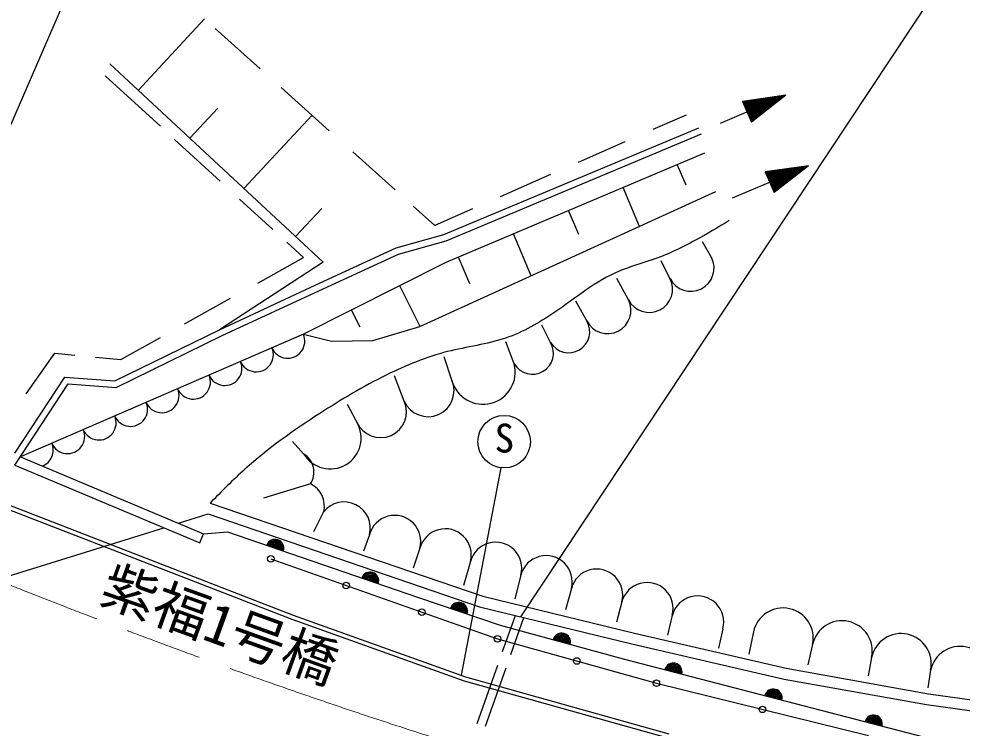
# Model space of a CAD drawing. Units: millimetres, scale not verified. Extents: x 40000 to 680000, y 20000 to 380000.
# Drawn here: x 340008 to 383140, y 279536 to 311957 of the extents above; entities that cross this region are included whole.
import ezdxf
from ezdxf.enums import TextEntityAlignment as Align

# ---------------------------------------------------------------- set-up
doc = ezdxf.new("R2010")
doc.units = ezdxf.units.MM
doc.header["$LTSCALE"] = 1000
doc.linetypes.add('CHAIN', pattern=[18.5, 12, -1.5, 3.5, -1.5])
for name, color, linetype, lineweight in [('M-BGD', 7, 'Continuous', 25), ('M-BMK', 2, 'CHAIN', 13), ('M-STR-STR3', 7, 'Continuous', 25), ('M-STR-STRC', 7, 'Continuous', 25)]:
    doc.layers.add(name, color=color, linetype=linetype, lineweight=lineweight)
doc.layers.add('M-STR-STR1', color=1, linetype='Continuous')
doc.styles.add('ＭＳ ゴシック', font='')
doc.styles.get('ＭＳ ゴシック').set_extended_font_data('MS Gothic')

msp = doc.modelspace()

# ---------------------------------------------------------------- linework, layer by layer
at = {"layer": 'M-BGD'}
for p, q in [((348502, 311952), (345470, 308690)), ((351048, 309670), (348986, 311518)), ((344166, 309902), (353916, 300838)), ((346477, 307046), (343960, 309353)), ((354197, 306846), (351999, 308817)), ((372098, 307193), (375083, 308473)), ((375083, 308473), (373104, 308187)), ((375083, 308473), (373511, 307236)), ((374571, 308399), (374676, 308152)), ((374622, 308406), (374717, 308184)), ((374673, 308414), (374758, 308216)), ((374724, 308421), (374798, 308248)), ((374776, 308428), (374839, 308281)), ((374827, 308436), (374880, 308313)), ((374878, 308443), (374920, 308345)), ((374929, 308450), (374961, 308377)), ((374981, 308458), (375002, 308409)), ((375032, 308465), (375042, 308441)), ((373104, 308187), (373511, 307236)), ((373136, 308192), (373537, 307256)), ((373187, 308199), (373578, 307288)), ((373239, 308207), (373619, 307320)), ((373290, 308214), (373659, 307352)), ((373341, 308222), (373700, 307384)), ((373392, 308229), (373741, 307416)), ((373444, 308236), (373781, 307448)), ((373495, 308244), (373822, 307480)), ((373546, 308251), (373863, 307512)), ((373597, 308258), (373903, 307544)), ((373649, 308266), (373944, 307576)), ((373700, 308273), (373985, 307608)), ((373751, 308281), (374025, 307640)), ((373802, 308288), (374066, 307672)), ((373854, 308295), (374107, 307704)), ((373905, 308303), (374148, 307736)), ((373956, 308310), (374188, 307768)), ((374007, 308318), (374229, 307800)), ((374058, 308325), (374270, 307832)), ((374110, 308332), (374310, 307864)), ((374161, 308340), (374351, 307896)), ((374212, 308347), (374392, 307928)), ((374263, 308354), (374432, 307960)), ((374315, 308362), (374473, 307992)), ((374366, 308369), (374514, 308024)), ((374417, 308377), (374554, 308056)), ((374468, 308384), (374595, 308088)), ((374520, 308391), (374636, 308120)), ((349101, 307881), (347821, 306504)), ((353413, 307549), (350300, 304200)), ((370521, 307560), (369004, 306895)), ((359442, 302101), (371099, 306982)), ((359540, 301817), (371215, 306705)), ((349205, 304545), (347130, 306447)), ((367722, 306333), (365587, 305396)), ((357211, 304144), (355277, 305877)), ((371356, 305826), (359538, 300816)), ((370521, 304349), (370117, 305301)), ((372646, 303781), (376119, 305243)), ((376119, 305243), (374138, 304971)), ((374138, 304971), (374539, 304017)), ((374170, 304975), (374565, 304037)), ((374221, 304982), (374606, 304069)), ((374273, 304990), (374647, 304100)), ((374324, 304997), (374688, 304132)), ((374375, 305004), (374729, 304164)), ((374427, 305011), (374770, 304196)), ((374478, 305018), (374811, 304227)), ((374529, 305025), (374852, 304259)), ((376119, 305243), (374539, 304017)), ((374580, 305032), (374892, 304291)), ((374632, 305039), (374933, 304323)), ((374683, 305046), (374974, 304354)), ((374734, 305053), (375015, 304386)), ((374786, 305060), (375056, 304418)), ((374837, 305067), (375097, 304450)), ((374888, 305074), (375138, 304481)), ((374939, 305081), (375179, 304513)), ((374991, 305088), (375219, 304545)), ((375042, 305095), (375260, 304577)), ((375093, 305102), (375301, 304608)), ((375145, 305109), (375342, 304640)), ((375196, 305117), (375383, 304672)), ((375247, 305124), (375424, 304704)), ((375298, 305131), (375465, 304735)), ((375350, 305138), (375506, 304767)), ((375401, 305145), (375547, 304799)), ((375452, 305152), (375587, 304831)), ((375504, 305159), (375628, 304862)), ((375555, 305166), (375669, 304894)), ((375606, 305173), (375710, 304926)), ((375657, 305180), (375751, 304958)), ((375709, 305187), (375792, 304989)), ((375760, 305194), (375833, 305021)), ((375811, 305201), (375874, 305053)), ((375862, 305208), (375914, 305085)), ((375914, 305215), (375955, 305116)), ((375965, 305222), (375996, 305148)), ((376016, 305229), (376037, 305180)), ((376068, 305236), (376078, 305212)), ((364312, 304837), (362013, 303829)), ((368390, 302473), (367637, 304249)), ((351626, 302325), (350101, 303723)), ((358350, 297894), (371870, 304060)), ((353854, 303289), (352661, 302005)), ((359024, 302518), (358043, 303398)), ((360750, 303275), (359024, 302518)), ((365608, 302101), (365145, 303193)), ((357258, 301491), (359442, 302101)), ((363433, 300212), (362622, 302124)), ((353023, 301044), (352257, 301747)), ((357362, 301208), (359540, 301817)), ((371682, 301051), (371265, 301768)), ((353790, 299885), (357258, 301491)), ((353916, 299613), (357362, 301208)), ((353916, 300838), (349178, 297749)), ((350929, 299877), (353023, 301044)), ((359538, 300816), (353019, 297541)), ((360630, 299853), (360117, 301062)), ((369781, 300085), (369381, 300897)), ((349178, 297749), (353790, 299885)), ((367880, 299118), (367356, 300084)), ((349307, 297478), (353916, 299613)), ((358362, 297899), (357429, 299756)), ((347578, 298011), (349683, 299183)), ((365979, 298152), (365483, 299048)), ((355620, 297862), (355225, 298649)), ((344394, 295405), (349178, 297749)), ((356198, 297252), (358350, 297894)), ((364319, 297170), (363917, 297952)), ((353019, 297541), (340075, 291934)), ((344453, 295100), (349307, 297478)), ((344664, 296387), (346481, 297399)), ((353019, 297541), (354303, 297219)), ((354303, 297219), (356198, 297252)), ((362659, 296189), (362268, 297199)), ((340336, 294817), (341653, 296672)), ((341653, 296672), (342562, 296586)), ((343512, 296496), (344664, 296387)), ((359807, 295441), (359454, 296516)), ((339825, 292098), (342109, 295586)), ((342109, 295586), (344394, 295405)), ((357633, 294482), (357181, 295644)), ((339824, 291551), (342263, 295273)), ((342263, 295273), (344453, 295100)), ((355533, 293384), (355042, 294334)), ((332556, 292448), (352552, 284703)), ((353028, 292074), (352525, 292638)), ((332482, 292262), (352482, 284515)), ((340075, 291934), (348450, 288421)), ((339824, 291551), (348276, 288006)), ((353342, 290696), (351200, 290042)), ((348753, 289823), (361216, 285561)), ((353945, 289420), (353479, 288505)), ((347302, 288903), (348663, 289325)), ((348663, 289325), (361076, 285080)), ((333375, 284582), (346633, 288695)), ((348276, 288006), (348450, 288421)), ((348450, 288421), (349551, 288516)), ((349551, 288516), (358234, 285521)), ((356038, 288375), (355764, 287622)), ((358346, 287762), (358043, 286845)), ((351525, 287279), (361891, 283621)), ((360655, 287148), (360332, 286057)), ((362963, 286534), (362685, 285441)), ((361216, 285561), (368156, 283876)), ((365272, 285921), (365009, 284943)), ((358234, 285521), (362016, 284250)), ((367580, 285307), (367328, 284373)), ((352552, 284703), (360437, 281886)), ((361076, 285080), (368041, 283389)), ((362129, 283043), (362711, 284683)), ((369888, 284693), (369661, 283788)), ((352482, 284515), (360377, 281696)), ((362016, 284250), (367643, 282707)), ((362506, 282909), (363102, 284588)), ((368156, 283876), (375096, 282271)), ((372197, 284080), (371994, 283195)), ((373599, 283940), (373392, 282910)), ((361891, 283621), (369158, 281588)), ((368041, 283389), (374995, 281781)), ((376299, 283355), (376082, 282433)), ((367643, 282707), (381379, 279137)), ((378999, 282771), (378844, 281922)), ((360962, 279751), (361908, 282420)), ((361341, 279625), (362285, 282286)), ((375096, 282271), (381595, 281108)), ((381699, 282186), (381571, 281386)), ((360377, 281696), (369682, 279087)), ((360437, 281886), (369731, 279281)), ((374995, 281781), (381516, 280614)), ((369158, 281588), (378864, 279199)), ((381595, 281108), (388254, 280185)), ((381516, 280614), (388189, 279689))]:
    msp.add_line(p, q, dxfattribs=at)
for centre in [(351525, 287279), (354980, 286060), (358436, 284840), (361891, 283621), (365525, 282604), (369158, 281588), (374011, 280394)]:
    msp.add_circle(centre, 150, dxfattribs=at)
for centre, radius, start, end in [((370732, 300568), 1066, 206.9395, 26.9395), ((368831, 299602), 1066, 206.9395, 26.9395), ((366929, 298635), 1066, 206.9395, 26.9395), ((365149, 297661), 964, 210.6064, 30.6064), ((352300, 297229), 784, 203.4217, 23.4217), ((350862, 296606), 784, 203.4217, 23.4217), ((363489, 296679), 964, 210.6064, 30.6064), ((349423, 295983), 784, 203.4217, 23.4217), ((361233, 295815), 1474, 194.6973, 14.6973), ((347985, 295360), 784, 203.4217, 23.4217), ((346547, 294737), 784, 203.4217, 23.4217), ((358720, 294961), 1188, 203.7908, 23.7908), ((345109, 294114), 784, 203.4217, 23.4217), ((356546, 294003), 1188, 203.7908, 23.7908), ((343671, 293491), 784, 203.4217, 23.4217), ((354244, 292799), 1415, 210.8014, 30.8014), ((342233, 292868), 784, 203.4217, 23.4217), ((340794, 292245), 784, 291.0679, 23.4217), ((352514, 291233), 986, 327.0381, 58.5704), ((352865, 289690), 1114, 345.9718, 64.644), ((354884, 288682), 1194, 345.1137, 141.8225), ((357192, 288068), 1194, 345.1137, 165.1137), ((359501, 287455), 1194, 345.1137, 165.1137), ((351722, 287767), 400, 340.9682, 160.9682), ((351722, 287767), 400, 340.9682, 160.9682), ((351722, 287767), 350, 340.9682, 160.9682), ((351722, 287767), 300, 340.9682, 160.9682), ((351722, 287767), 250, 340.9682, 160.9682), ((351722, 287767), 200, 340.9682, 160.9682), ((351722, 287767), 150, 340.9682, 160.9682), ((351722, 287767), 100, 340.9682, 160.9682), ((351722, 287767), 50, 340.9682, 160.9682), ((361809, 286841), 1194, 345.1137, 165.1137), ((364117, 286227), 1194, 345.1137, 165.1137), ((356063, 286269), 400, 340.9682, 160.9682), ((356063, 286269), 400, 340.9682, 160.9682), ((356063, 286269), 350, 340.9682, 160.9682), ((356063, 286269), 300, 340.9682, 160.9682), ((356063, 286269), 250, 340.9682, 160.9682), ((356063, 286269), 200, 340.9682, 160.9682), ((356063, 286269), 150, 340.9682, 160.9682), ((366426, 285614), 1194, 345.1137, 165.1137), ((356063, 286269), 100, 340.9682, 160.9682), ((356063, 286269), 50, 340.9682, 160.9682), ((368734, 285000), 1194, 345.1137, 165.1137), ((371043, 284387), 1194, 345.1137, 165.1137), ((360125, 284885), 400, 341.4277, 161.4276), ((360125, 284885), 400, 341.4277, 161.4276), ((360125, 284885), 350, 341.4277, 161.4276), ((360125, 284885), 300, 341.4277, 161.4276), ((360125, 284885), 250, 341.4277, 161.4276), ((360125, 284885), 200, 341.4277, 161.4276), ((360125, 284885), 150, 341.4277, 161.4276), ((360125, 284885), 100, 341.4277, 161.4276), ((360125, 284885), 50, 341.4277, 161.4276), ((374949, 283647), 1381, 347.7867, 167.7867), ((377649, 283063), 1381, 347.7867, 167.7867), ((364830, 283478), 400, 344.6667, 164.6667), ((364830, 283478), 400, 344.6667, 164.6667), ((364830, 283478), 350, 344.6667, 164.6667), ((380349, 282479), 1381, 347.7867, 167.7867), ((364830, 283478), 300, 344.6667, 164.6667), ((364830, 283478), 250, 344.6667, 164.6667), ((364830, 283478), 200, 344.6667, 164.6667), ((364830, 283478), 150, 344.6667, 164.6667), ((364830, 283478), 100, 344.6667, 164.6667), ((364830, 283478), 50, 344.6667, 164.6667), ((383049, 281894), 1381, 347.7867, 167.7867), ((369933, 282112), 400, 345.4305, 165.4305), ((369933, 282112), 400, 345.4305, 165.4305), ((369933, 282112), 350, 345.4305, 165.4305), ((369933, 282112), 300, 345.4305, 165.4305), ((369933, 282112), 250, 345.4305, 165.4305), ((369933, 282112), 200, 345.4305, 165.4305), ((369933, 282112), 150, 345.4305, 165.4305), ((369933, 282112), 100, 345.4305, 165.4305), ((369933, 282112), 50, 345.4305, 165.4305), ((374511, 280922), 400, 345.4305, 165.4305), ((374511, 280922), 400, 345.4305, 165.4305), ((374511, 280922), 350, 345.4305, 165.4305), ((374511, 280922), 300, 345.4305, 165.4305), ((374511, 280922), 250, 345.4305, 165.4305), ((374511, 280922), 200, 345.4305, 165.4305), ((374511, 280922), 150, 345.4305, 165.4305), ((374511, 280922), 100, 345.4305, 165.4305), ((374511, 280922), 50, 345.4305, 165.4305), ((379090, 279732), 400, 345.4305, 165.4305), ((379090, 279732), 400, 345.4305, 165.4305), ((379090, 279732), 350, 345.4305, 165.4305), ((379090, 279732), 300, 345.4305, 165.4305), ((379090, 279732), 250, 345.4305, 165.4305), ((379090, 279732), 200, 345.4305, 165.4305), ((379090, 279732), 150, 345.4305, 165.4305), ((379090, 279732), 100, 345.4305, 165.4305), ((379090, 279732), 50, 345.4305, 165.4305)]:
    msp.add_arc(centre, radius, start, end, dxfattribs=at)
msp.add_open_spline([(372491, 302737), (371982, 302430), (371474, 302122), (370951, 301839), (370311, 301492), (369651, 301180), (368961, 300940), (368461, 300766), (367946, 300629), (367464, 300427), (366396, 299979), (365488, 299209), (364511, 298544), (363804, 298063), (363060, 297637), (362265, 297367), (361410, 297078), (360494, 296969), (359612, 296747), (358640, 296502), (357707, 296120), (356809, 295677), (355758, 295159), (354755, 294558), (353771, 293923), (352574, 293150), (351405, 292326), (350347, 291377), (349796, 290881), (349274, 290352), (348753, 289823)], degree=3, knots=[0, 0, 0, 0, 1, 1, 1, 2, 2, 2, 3, 3, 3, 4, 4, 4, 5, 5, 5, 6, 6, 6, 7, 7, 7, 8, 8, 8, 9, 9, 9, 10, 10, 10, 10], dxfattribs=at)
at = {"layer": 'M-BMK'}
msp.add_open_spline([(332417, 288950), (336641, 287248), (340866, 285545), (345127, 283935), (349149, 282415), (353203, 280978), (357291, 279646), (362837, 277840), (368445, 276229), (374052, 274617)], degree=3, knots=[0, 0, 0, 0, 1, 1, 1, 2, 2, 2, 3, 3, 3, 3], dxfattribs=at)
at = {"layer": 'M-STR-STR3'}
msp.add_line((362961, 284622), (384401, 316953), dxfattribs=at)
at = {"layer": 'M-STR-STRC'}
for p, q in [((343041, 315000), (333170, 292210)), ((362042, 291439), (360235, 281959))]:
    msp.add_line(p, q, dxfattribs=at)
msp.add_circle((362198, 292629), 1200, dxfattribs=at)

# ---------------------------------------------------------------- texts
at = {"layer": 'M-STR-STR1', "style": 'ＭＳ ゴシック'}
msp.add_text('紫福1号橋', height=1833, rotation=340.145, dxfattribs=at).set_placement((343418, 284808), align=Align.BOTTOM_LEFT)
at = {"layer": 'M-STR-STRC', "style": 'ＭＳ ゴシック'}
msp.add_text('S', height=1320, dxfattribs=at).set_placement((361757, 291738), align=Align.BOTTOM_LEFT)

doc.saveas('drawing.dxf')
